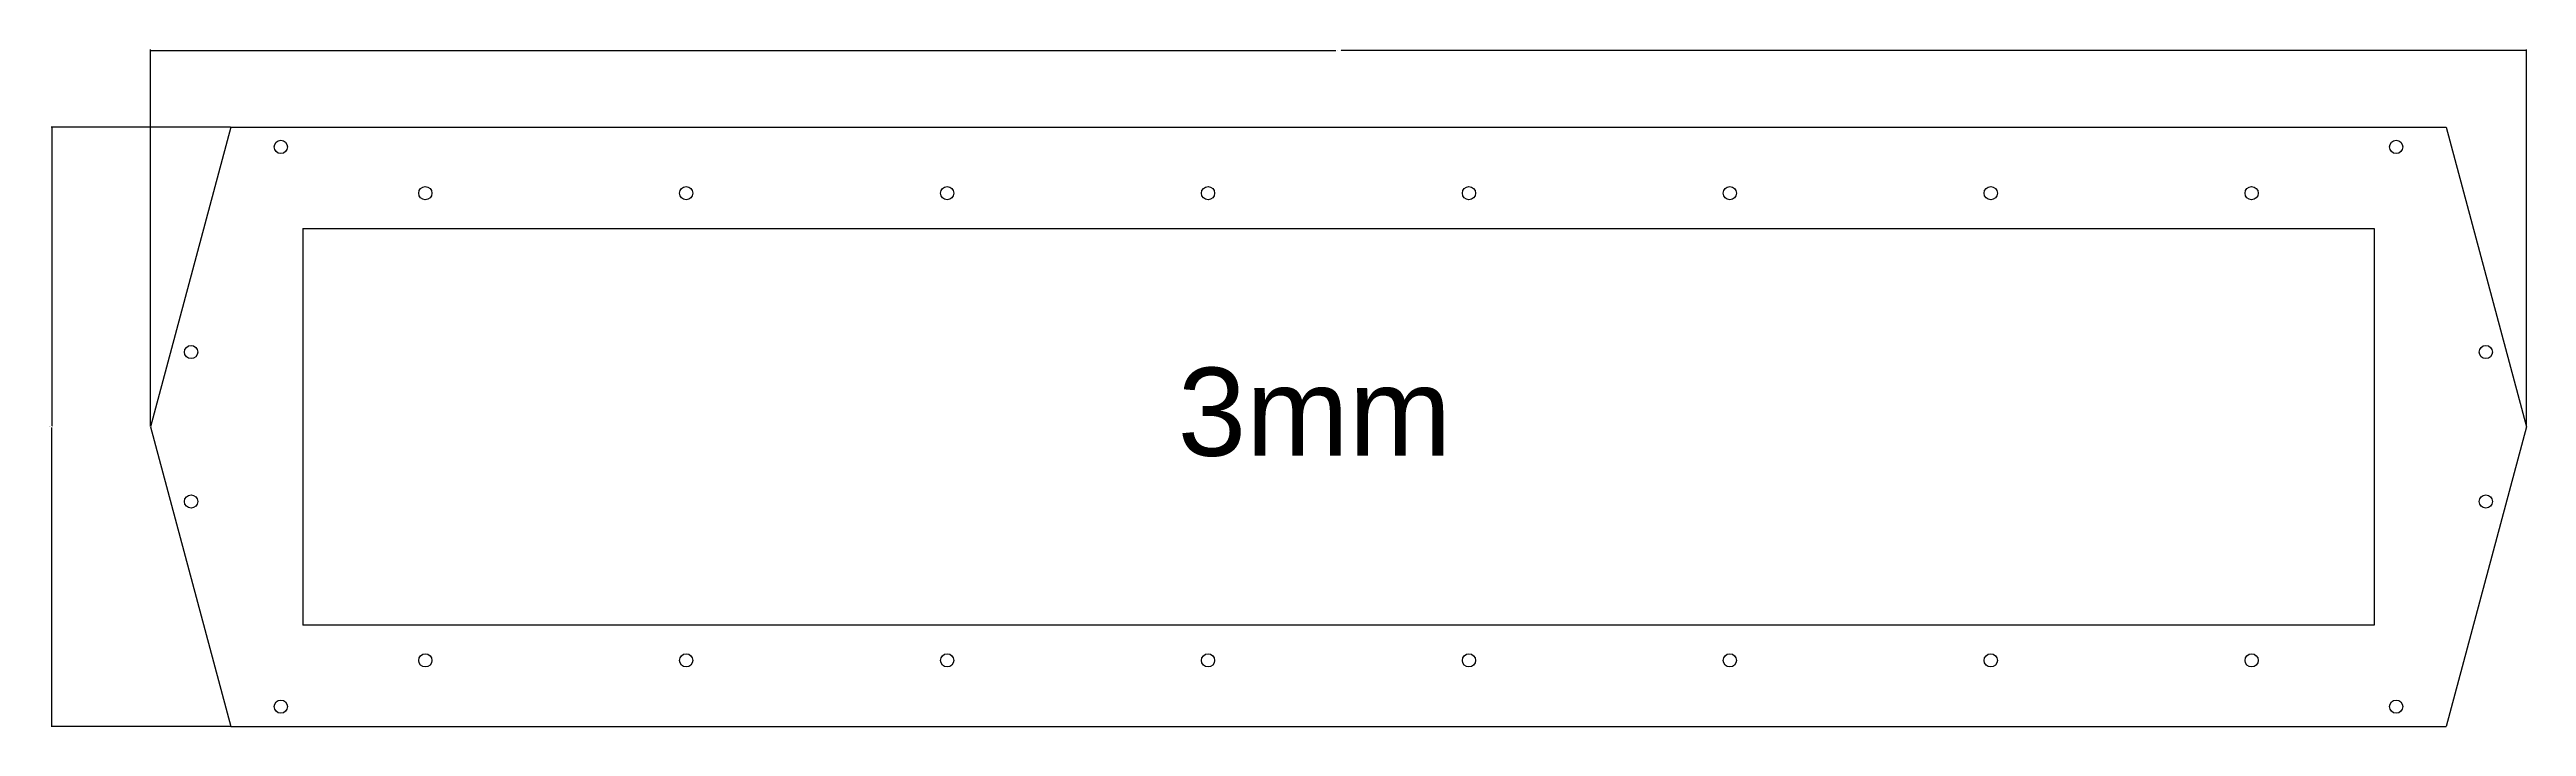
# Model space of a CAD drawing. Header units: inches. Extents: x 537 to 1099, y 199 to 353.
import ezdxf

# ---------------------------------------------------------------- set-up
doc = ezdxf.new("R2010")
doc.units = ezdxf.units.IN
doc.header["$MEASUREMENT"] = 0
doc.styles.get("Standard").update_dxf_attribs({"font": 'arial.ttf'})
doc.dimstyles.get("Standard").update_dxf_attribs({"dimtxt": 0.18, "dimasz": 0.18, "dimexe": 0.18, "dimexo": 0.0625, "dimgap": 0.09, "dimtad": 0, "dimtih": 1, "dimtoh": 1, "dimdec": 4, "dimzin": 0, "dimdsep": 46, "dimtxsty": 'Standard', "dimcen": 0.09, "dimadec": 0, "dimazin": 0, "dimtfac": 1, "dimtdec": 4, "dimtofl": 0, "dimtmove": 0, "dimatfit": 3, "dimfxl": 1, "dimtolj": 1, "dimtzin": 0, "dimarcsym": 0})

# ---------------------------------------------------------------- blocks, each defined once
blk = doc.blocks.new('*D4')
at = {"color": 0, "lineweight": -2, "transparency": 16777216}
for p, q in [((559.94, 267.43), (559.94, 352.96)), ((560.12, 352.78), (828.89, 352.78)), ((1098.87, 352.78), (830.1, 352.78)), ((1099.05, 267.43), (1099.05, 352.96))]:
    blk.add_line(p, q, dxfattribs=at)
at = {"color": 0, "transparency": 16777216}
for points in [[(560.12, 352.81), (560.12, 352.75), (559.94, 352.78)], [(1098.87, 352.81), (1098.87, 352.75), (1099.05, 352.78)]]:
    blk.add_solid(points, dxfattribs=at)
at = {"layer": 'Defpoints', "color": 0, "transparency": 16777216}
for p in [(559.94, 352.78), (559.94, 267.37), (1099.05, 267.37)]:
    blk.add_point(p, dxfattribs=at)
at = {"color": 0, "transparency": 16777216, "insert": (829.49, 352.78), "char_height": 0.18, "attachment_point": 5}
blk.add_mtext('\\A1;539.1104', dxfattribs=at)
blk = doc.blocks.new('*D5')
at = {"color": 0, "lineweight": -2, "transparency": 16777216}
for p, q in [((578.1, 335.37), (537.36, 335.37)), ((537.54, 335.19), (537.54, 267.55)), ((537.54, 199.55), (537.54, 267.18)), ((578.1, 199.37), (537.36, 199.37))]:
    blk.add_line(p, q, dxfattribs=at)
at = {"color": 0, "transparency": 16777216}
for points in [[(537.51, 335.19), (537.57, 335.19), (537.54, 335.37)], [(537.51, 199.55), (537.57, 199.55), (537.54, 199.37)]]:
    blk.add_solid(points, dxfattribs=at)
at = {"layer": 'Defpoints', "color": 0, "transparency": 16777216}
for p in [(578.16, 335.37), (537.54, 199.37), (578.16, 199.37)]:
    blk.add_point(p, dxfattribs=at)
at = {"color": 0, "transparency": 16777216, "insert": (537.54, 267.37), "char_height": 0.18, "attachment_point": 5}
blk.add_mtext('\\A1;136.0000', dxfattribs=at)

msp = doc.modelspace()

# ---------------------------------------------------------------- linework, layer by layer
for p, q in [((578.15975, 335.36616), (559.9392, 267.36616)), ((578.15975, 335.36616), (1080.82906, 335.36616)), ((1080.82906, 335.36616), (1099.0496, 267.36616)), ((594.4944, 312.36616), (594.4944, 222.36616)), ((594.4944, 312.36616), (1064.4944, 312.36616)), ((594.4944, 312.36616), (622.2944, 312.36616)), ((622.2944, 312.36616), (681.4944, 312.36616)), ((1064.4944, 312.36616), (1064.4944, 222.36616)), ((559.9392, 267.36616), (578.15975, 199.36616)), ((1099.0496, 267.36616), (1080.82906, 199.36616)), ((1064.4944, 222.36616), (594.4944, 222.36616)), ((578.15975, 199.36616), (1080.82906, 199.36616))]:
    msp.add_line(p, q)
for centre in [(589.4944, 330.86616), (1069.4944, 330.86616), (622.2944, 320.36616), (681.4944, 320.36616), (740.6944, 320.36616), (799.8944, 320.36616), (859.0944, 320.36616), (918.2944, 320.36616), (977.4944, 320.36616), (1036.6944, 320.36616), (569.1414, 284.32255), (1089.84741, 284.32255), (569.1414, 250.40978), (1089.84741, 250.40978), (622.2944, 214.36616), (681.4944, 214.36616), (740.6944, 214.36616), (799.8944, 214.36616), (859.0944, 214.36616), (918.2944, 214.36616), (977.4944, 214.36616), (1036.6944, 214.36616), (589.4944, 203.86616), (1069.4944, 203.86616)]:
    msp.add_circle(centre, 1.5)

# ---------------------------------------------------------------- texts
at = {"insert": (793.00874, 280.77396), "char_height": 20, "attachment_point": 1}
msp.add_mtext_dynamic_manual_height_columns('3mm', width=178.0963449, gutter_width=1, heights=[0], dxfattribs=at)

# ---------------------------------------------------------------- dimensions: what is measured, and where the dimension line sits
dim = msp.add_linear_dim(base=(559.9392, 352.78265), p1=(1099.0496, 267.36616), p2=(559.9392, 267.36616), dimstyle='Standard')
dim.commit()
dim.dimension.update_dxf_attribs({"geometry": '*D4', "text_midpoint": (829.4944, 352.78265)})
dim = msp.add_linear_dim(base=(537.53626, 199.36616), p1=(578.15975, 335.36616), p2=(578.15975, 199.36616), angle=90, dimstyle='Standard')
dim.commit()
dim.dimension.update_dxf_attribs({"geometry": '*D5', "text_midpoint": (537.53626, 267.36616)})

doc.saveas('drawing.dxf')
